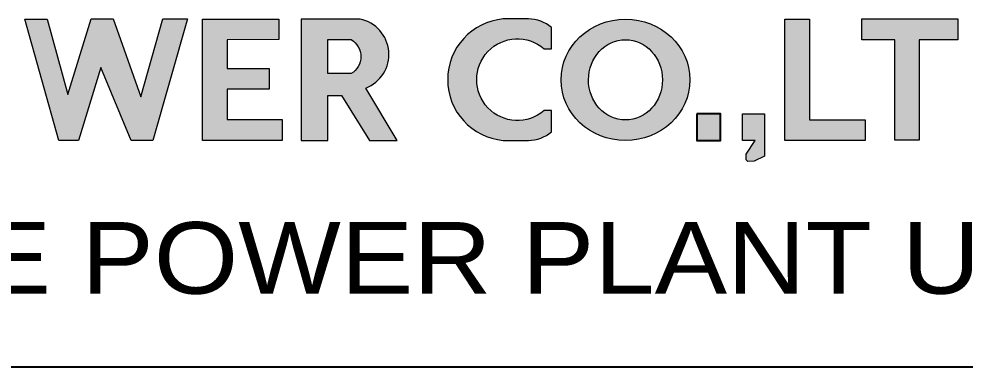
# Model space of a CAD drawing. Header units: inches. Extents: x 0 to 841, y 0 to 594.
# Drawn here: x 773.41 to 809.07, y 71.41 to 84.53 of the extents above; entities that cross this region are included whole.
import ezdxf
from ezdxf.enums import TextEntityAlignment as Align

# ---------------------------------------------------------------- set-up
doc = ezdxf.new("R2010")
doc.units = ezdxf.units.IN
doc.header["$MEASUREMENT"] = 0
doc.layers.add('BG Border', color=7, linetype='Continuous')
doc.styles.add('Arial', font='arial.ttf')

msp = doc.modelspace()

# ---------------------------------------------------------------- hatches: boundary and pattern name
at = {"layer": 'BG Border', "linetype": 'ByBlock', "true_color": 0x004c8c}
for points in [[(774.9209473342704, 79.95397638688047), (773.6288830612995, 84.5299296690455), (774.4816365775016, 84.53000715883974), (775.2568757816465, 81.67911871046509), (776.1354626747329, 84.53023258329127), (776.9623798347861, 84.53023258329127), (778.0089477521011, 81.60155474118757), (778.8373525763069, 84.5304873602088), (779.7661374046211, 84.5304873602088), (778.4611643018256, 79.9542980857557), (777.6471782311464, 79.95422411888711), (776.5035838940304, 82.7003711652506), (775.6574172922768, 79.9540433097704)], [(780.3346417029668, 79.94914150197425), (780.3346417029668, 84.52521219375502), (783.2084634649357, 84.52547333734125), (783.2085338097306, 83.7513455448096), (781.2574379991266, 83.75116824883823), (781.2575366873442, 82.66512913430753), (782.8373102814804, 82.66527268767683), (782.8373807631037, 81.88963299498018), (781.2575366744056, 81.88963299498018), (781.2575366744056, 80.739100783953), (783.3377461035851, 80.739100783953), (783.3377461035851, 79.94941439343856)], [(802.274572902374, 79.9512595522946), (802.274572902374, 84.52741477759606), (803.2048483983993, 84.52741477759606), (803.2048483983993, 80.73461579268391), (805.3109022621632, 80.73461579268391), (805.3109022621632, 79.9515354627559)], [(806.4220660434647, 79.95683888797761), (806.421721597178, 83.74742115687287), (805.1816958802791, 83.74730847677228), (805.1816958691102, 84.53279686682805), (808.7994453778117, 84.53312561108447), (808.7995167746295, 83.74742119505005), (807.3394233791017, 83.74728851744455), (807.3397678068411, 79.95692227871065)], [(800.8830007042362, 79.16275435675809), (800.814841282006, 79.22416276666287), (800.8255607964852, 79.43675146161799), (801.1620621259976, 79.95631720969479), (800.6811316068836, 79.95631720969479), (800.6811316068836, 80.96072861340105), (801.5105702430924, 80.96072861340105), (801.5105702430924, 79.36523060883368), (801.1197304612608, 79.16907047386653)]]:
    msp.add_hatch(color=154, dxfattribs=at).paths.add_polyline_path(points)
h = msp.add_hatch(color=154, dxfattribs=at)
edge = h.paths.add_edge_path()
edge.add_arc((785.9974866700177, 83.1948087857729), 1.357612618401951, 290.9356768395992, 438.4693482007337)
edge.add_line((786.2688627628286, 84.52502194083299), (784.0450439768726, 84.52481986309587))
edge.add_line((784.0450439768726, 84.52481986309587), (784.0454598032807, 79.94874920902257))
edge.add_line((784.0454598032807, 79.94874920902257), (785.0530488254914, 79.94884076837678))
edge.add_line((785.0530488254914, 79.94884076837678), (785.0530488254914, 81.64401375916147))
edge.add_line((785.0530488254914, 81.64401375916147), (785.5643324832596, 81.64401375916147))
edge.add_line((785.5643324832596, 81.64401375916147), (786.6279783323516, 79.94898388183769))
edge.add_line((786.6279783323516, 79.94898388183769), (787.6615308447377, 79.94907780076166))
edge.add_line((787.6615308447377, 79.94907780076166), (787.6670573464238, 79.95460430244947))
edge.add_line((787.6670573464238, 79.95460430244947), (786.4825883207185, 81.92682281971037))
edge = h.paths.add_edge_path(flags=0)
edge.add_line((785.937531356557, 82.47136276498689), (785.0530488236155, 82.47136276461761))
edge.add_line((785.0530488236155, 82.47136276461761), (785.0530488236155, 83.75301501973401))
edge.add_line((785.0530488236155, 83.75301501973401), (785.9375313565522, 83.75301501982041))
edge.add_arc((785.5506230384304, 83.11218889240222), 0.748569417097443, -58.87789477718019, 58.87789477760708, ccw=False)
h = msp.add_hatch(color=154, dxfattribs=at)
edge = h.paths.add_edge_path()
edge.add_arc((791.8672077380272, 82.24334298453188), 2.296158638992682, 94.98546652318319, 265.0136534218238)
edge.add_line((791.6676294180105, 79.95587429849483), (792.5838760962716, 79.95626471004347))
edge.add_line((792.5838760962716, 79.95626471004347), (792.583876091026, 79.95627700475637))
edge.add_line((792.583876091026, 79.95627700475637), (792.612730209797, 79.95627700499759))
edge.add_arc((792.5983031386928, 81.35865081009499), 1.40244801315556, 270.5894156910618, 309.1698789540818)
edge.add_line((793.4841199026567, 80.2713656173859), (793.4841199042438, 81.0769162443848))
edge.add_line((793.4841199042438, 81.0769162443848), (793.2075942755266, 81.07691624455953))
edge.add_arc((792.2031410592448, 82.24344227866413), 1.539385998358662, 49.281272840149484, 310.73054664542303, ccw=False)
edge.add_line((793.207353612738, 83.41017549553483), (793.4841199042438, 83.4103845825165))
edge.add_line((793.4841199042438, 83.4103845825165), (793.484119902647, 84.21593520950911))
edge.add_arc((792.598303138668, 83.12865001682492), 1.402448013145706, 50.8301210448022, 89.41058430772851)
edge.add_line((792.6127302098017, 84.53102382191216), (792.583876092444, 84.53101743823339))
edge.add_line((792.583876092444, 84.53101743823339), (791.6676645532265, 84.53081473579358))
h = msp.add_hatch(color=154, dxfattribs=at)
edge = h.paths.add_edge_path()
edge.add_ellipse((796.2718556984148, 82.23628703651428), major_axis=(-2.429057602722495, 0), ratio=0.9420345039450488, start_angle=0, end_angle=360)
edge = h.paths.add_edge_path(flags=0)
edge.add_ellipse((796.2718556984148, 82.23628703651428), major_axis=(-0.0001017899647903775, -1.510892722731111), ratio=0.9232225391995723, start_angle=0, end_angle=360)
at = {"layer": 'BG Border', "linetype": 'Continuous', "true_color": 0x004c8c}
msp.add_hatch(color=154, dxfattribs=at).paths.add_polyline_path([(798.9558885704982, 80.9607286136396), (798.9558885704982, 79.95616043723913), (799.849250629829, 79.95616043723913), (799.849250629829, 80.9607286136396)])

# ---------------------------------------------------------------- linework, layer by layer
at = {"layer": 'BG Border', "color": 7, "linetype": 'Continuous', "lineweight": 25}
msp.add_line((827.000002, 71.410071), (677.000006, 71.410071), dxfattribs=at)
at = {"layer": 'BG Border', "color": 7, "linetype": 'Continuous', "lineweight": 0}
for points in [[(774.920947, 79.953976), (773.628883, 84.52993), (774.481637, 84.530007), (775.256876, 81.679119), (776.135463, 84.530233), (776.96238, 84.530233), (778.008948, 81.601555), (778.837353, 84.530487), (779.766137, 84.530487), (778.461164, 79.954298), (777.647178, 79.954224), (776.503584, 82.700371), (775.657417, 79.954043)], [(780.334642, 79.949142), (780.334642, 84.525212), (783.208463, 84.525473), (783.208534, 83.751346), (781.257438, 83.751168), (781.257537, 82.665129), (782.83731, 82.665273), (782.837381, 81.889633), (781.257537, 81.889633), (781.257537, 80.739101), (783.337746, 80.739101), (783.337746, 79.949414)], [(802.274573, 79.95126), (802.274573, 84.527415), (803.204848, 84.527415), (803.204848, 80.734616), (805.310902, 80.734616), (805.310902, 79.951535)], [(806.422066, 79.956839), (806.421722, 83.747421), (805.181696, 83.747308), (805.181696, 84.532797), (808.799445, 84.533126), (808.799517, 83.747421), (807.339423, 83.747289), (807.339768, 79.956922)], [(800.883001, 79.162754), (800.814841, 79.224163), (800.825561, 79.436751), (801.162062, 79.956317), (800.681132, 79.956317), (800.681132, 80.960729), (801.51057, 80.960729), (801.51057, 79.365231), (801.11973, 79.16907)]]:
    msp.add_lwpolyline(points, close=True, dxfattribs=at)
for points in [[(786.482588, 81.926823, 0.750369), (786.268863, 84.525022), (784.045044, 84.52482), (784.04546, 79.948749), (785.053049, 79.948841), (785.053049, 81.644014), (785.564332, 81.644014), (786.627978, 79.948984), (787.661531, 79.949078), (787.667057, 79.954604)], [(791.667665, 84.530815, 0.916557), (791.667629, 79.955874), (792.583876, 79.956265), (792.583876, 79.956277), (792.61273, 79.956277, 0.169947), (793.48412, 80.271366), (793.48412, 81.076916), (793.207594, 81.076916, -2.1804), (793.207354, 83.410175), (793.48412, 83.410385), (793.48412, 84.215935, 0.169947), (792.61273, 84.531024), (792.583876, 84.531017)], [(785.937531, 82.471363), (785.053049, 82.471363), (785.053049, 83.753015), (785.937531, 83.753015, -0.564367)]]:
    msp.add_lwpolyline(points, format="xyb", close=True, dxfattribs=at)
at = {"layer": 'BG Border', "color": 154, "linetype": 'Continuous', "lineweight": 25, "true_color": 0x004c8c}
msp.add_lwpolyline([(798.955889, 80.960729), (798.955889, 79.95616), (799.849251, 79.95616), (799.849251, 80.960729)], close=True, dxfattribs=at)
at = {"layer": 'BG Border', "color": 7, "linetype": 'Continuous', "lineweight": 0}
for major_axis, ratio in [((-2.429057602722495, 0), 0.942035), ((-0.0001017899647903775, -1.510892722731111), 0.923223)]:
    msp.add_ellipse((796.271856, 82.236287), major_axis=major_axis, ratio=ratio, dxfattribs=at)

# ---------------------------------------------------------------- texts
at = {"layer": 'BG Border', "color": 7, "style": 'Arial', "width": 1.085385}
msp.add_text('BORYEONG NEW COMBINED CYCLE POWER PLANT UNIT #1', height=2.7, dxfattribs=at).set_placement((762.117803, 75.524881), align=Align.MIDDLE_CENTER)

doc.saveas('drawing.dxf')
